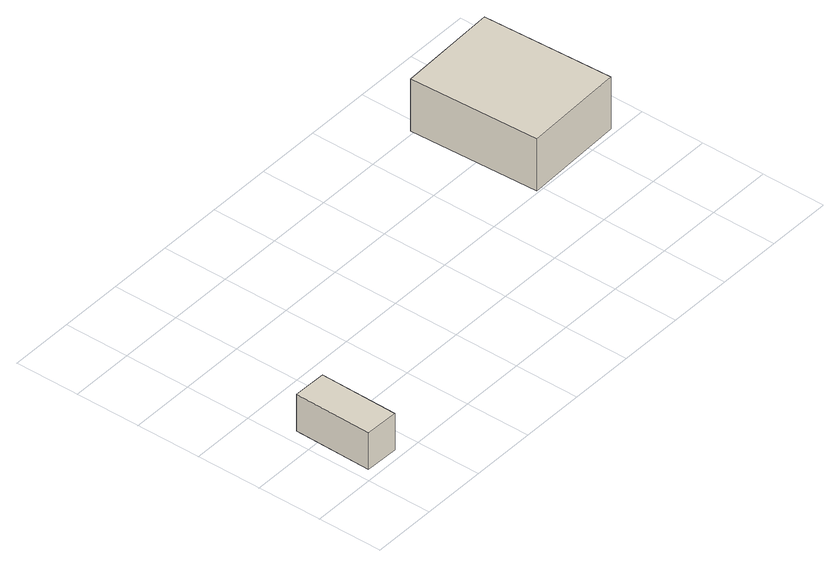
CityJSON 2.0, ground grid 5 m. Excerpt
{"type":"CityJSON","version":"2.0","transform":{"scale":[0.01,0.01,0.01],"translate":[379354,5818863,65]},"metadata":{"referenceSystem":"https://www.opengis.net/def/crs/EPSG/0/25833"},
"CityObjects":{
"building1":{"type":"Building","attributes":{"Gemeindeschluessel":"11000004","BezugspunktDach":"2200","function":"31001_2143","measuredHeight":3.02,"storeysAboveGround":1},"address":[{"country":"Germany","locality":"Berlin","thoroughfareNumber":"151 (5)","thoroughfareName":"Heerstraße"}],"geometry":[{"type":"Solid","lod":"1","boundaries":[[[[0,1,2,3]],[[4,5,6,7]],[[4,7,3,2]],[[5,4,2,1]],[[6,5,1,0]],[[7,6,0,3]]]]}]},
"building2":{"type":"Building","attributes":{"Gemeindeschluessel":"11000004","BezugspunktDach":"2200","function":"31001_2120","measuredHeight":4.71,"storeysAboveGround":1},"address":[{"country":"Germany","locality":"Berlin","thoroughfareNumber":"151 (1)","thoroughfareName":"Heerstraße"}],"geometry":[{"type":"Solid","lod":"1","boundaries":[[[[8,9,10,11,12]],[[13,14,15,16,17]],[[13,17,12,11]],[[14,13,11,10]],[[15,14,10,9]],[[16,15,9,8]],[[17,16,8,12]]]]}]}
},
"vertices":[
[349,70,306],[360,677,306],[101,682,306],[89,75,306],[101,682,4],[360,677,4],[349,70,4],[89,75,4],
[2921,988,471],[3708,1019,471],[3668,2031,471],[3274,2016,471],[2880,2000,471],[3274,2016,40],[3668,2031,40],[3708,1019,40],[2921,988,40],[2880,2000,40]
]}
